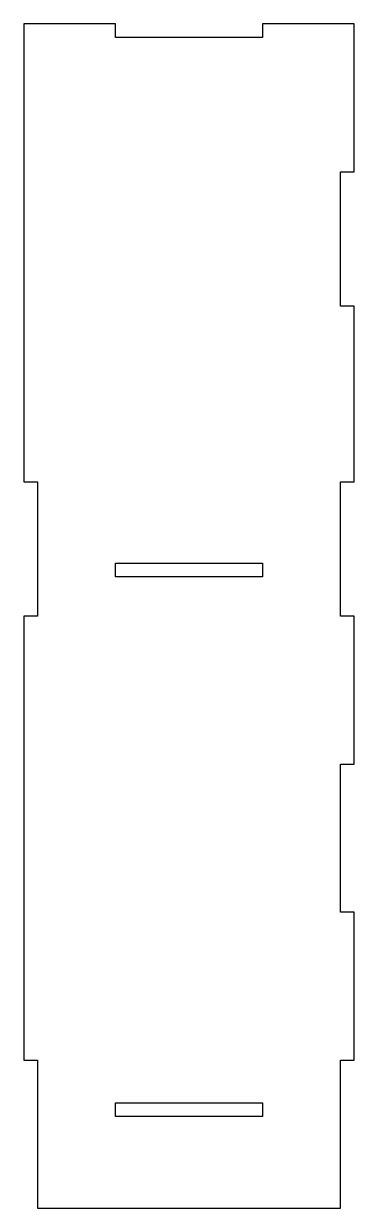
# Model space of a CAD drawing. Header units: millimetres. Extents: x -72 to 0, y 0 to 258.
import ezdxf

# ---------------------------------------------------------------- set-up
doc = ezdxf.new("R2010")
doc.units = ezdxf.units.MM
doc.layers.get('0').update_dxf_attribs({"linetype": 'CONTINUOUS'})

msp = doc.modelspace()

# ---------------------------------------------------------------- linework, layer by layer
for points in [[(-52, 255), (-52, 258), (-72, 258), (-72, 158.25), (-69, 158.25), (-69, 129), (-72, 129), (-72, 32.25), (-69, 32.25), (-69, 0), (-3, 0), (-3, 32.25), (0, 32.25), (0, 64.5), (-3, 64.5), (-3, 96.75), (0, 96.75), (0, 129), (-3, 129), (-3, 158.25), (0, 158.25), (0, 196.5), (-3, 196.5), (-3, 225.75), (0, 225.75), (0, 258), (-20, 258), (-20, 255)], [(-20, 140.5), (-20, 137.5), (-52, 137.5), (-52, 140.5)], [(-52, 20), (-52, 23), (-20, 23), (-20, 20)]]:
    msp.add_lwpolyline(points, close=True)

doc.saveas('drawing.dxf')
